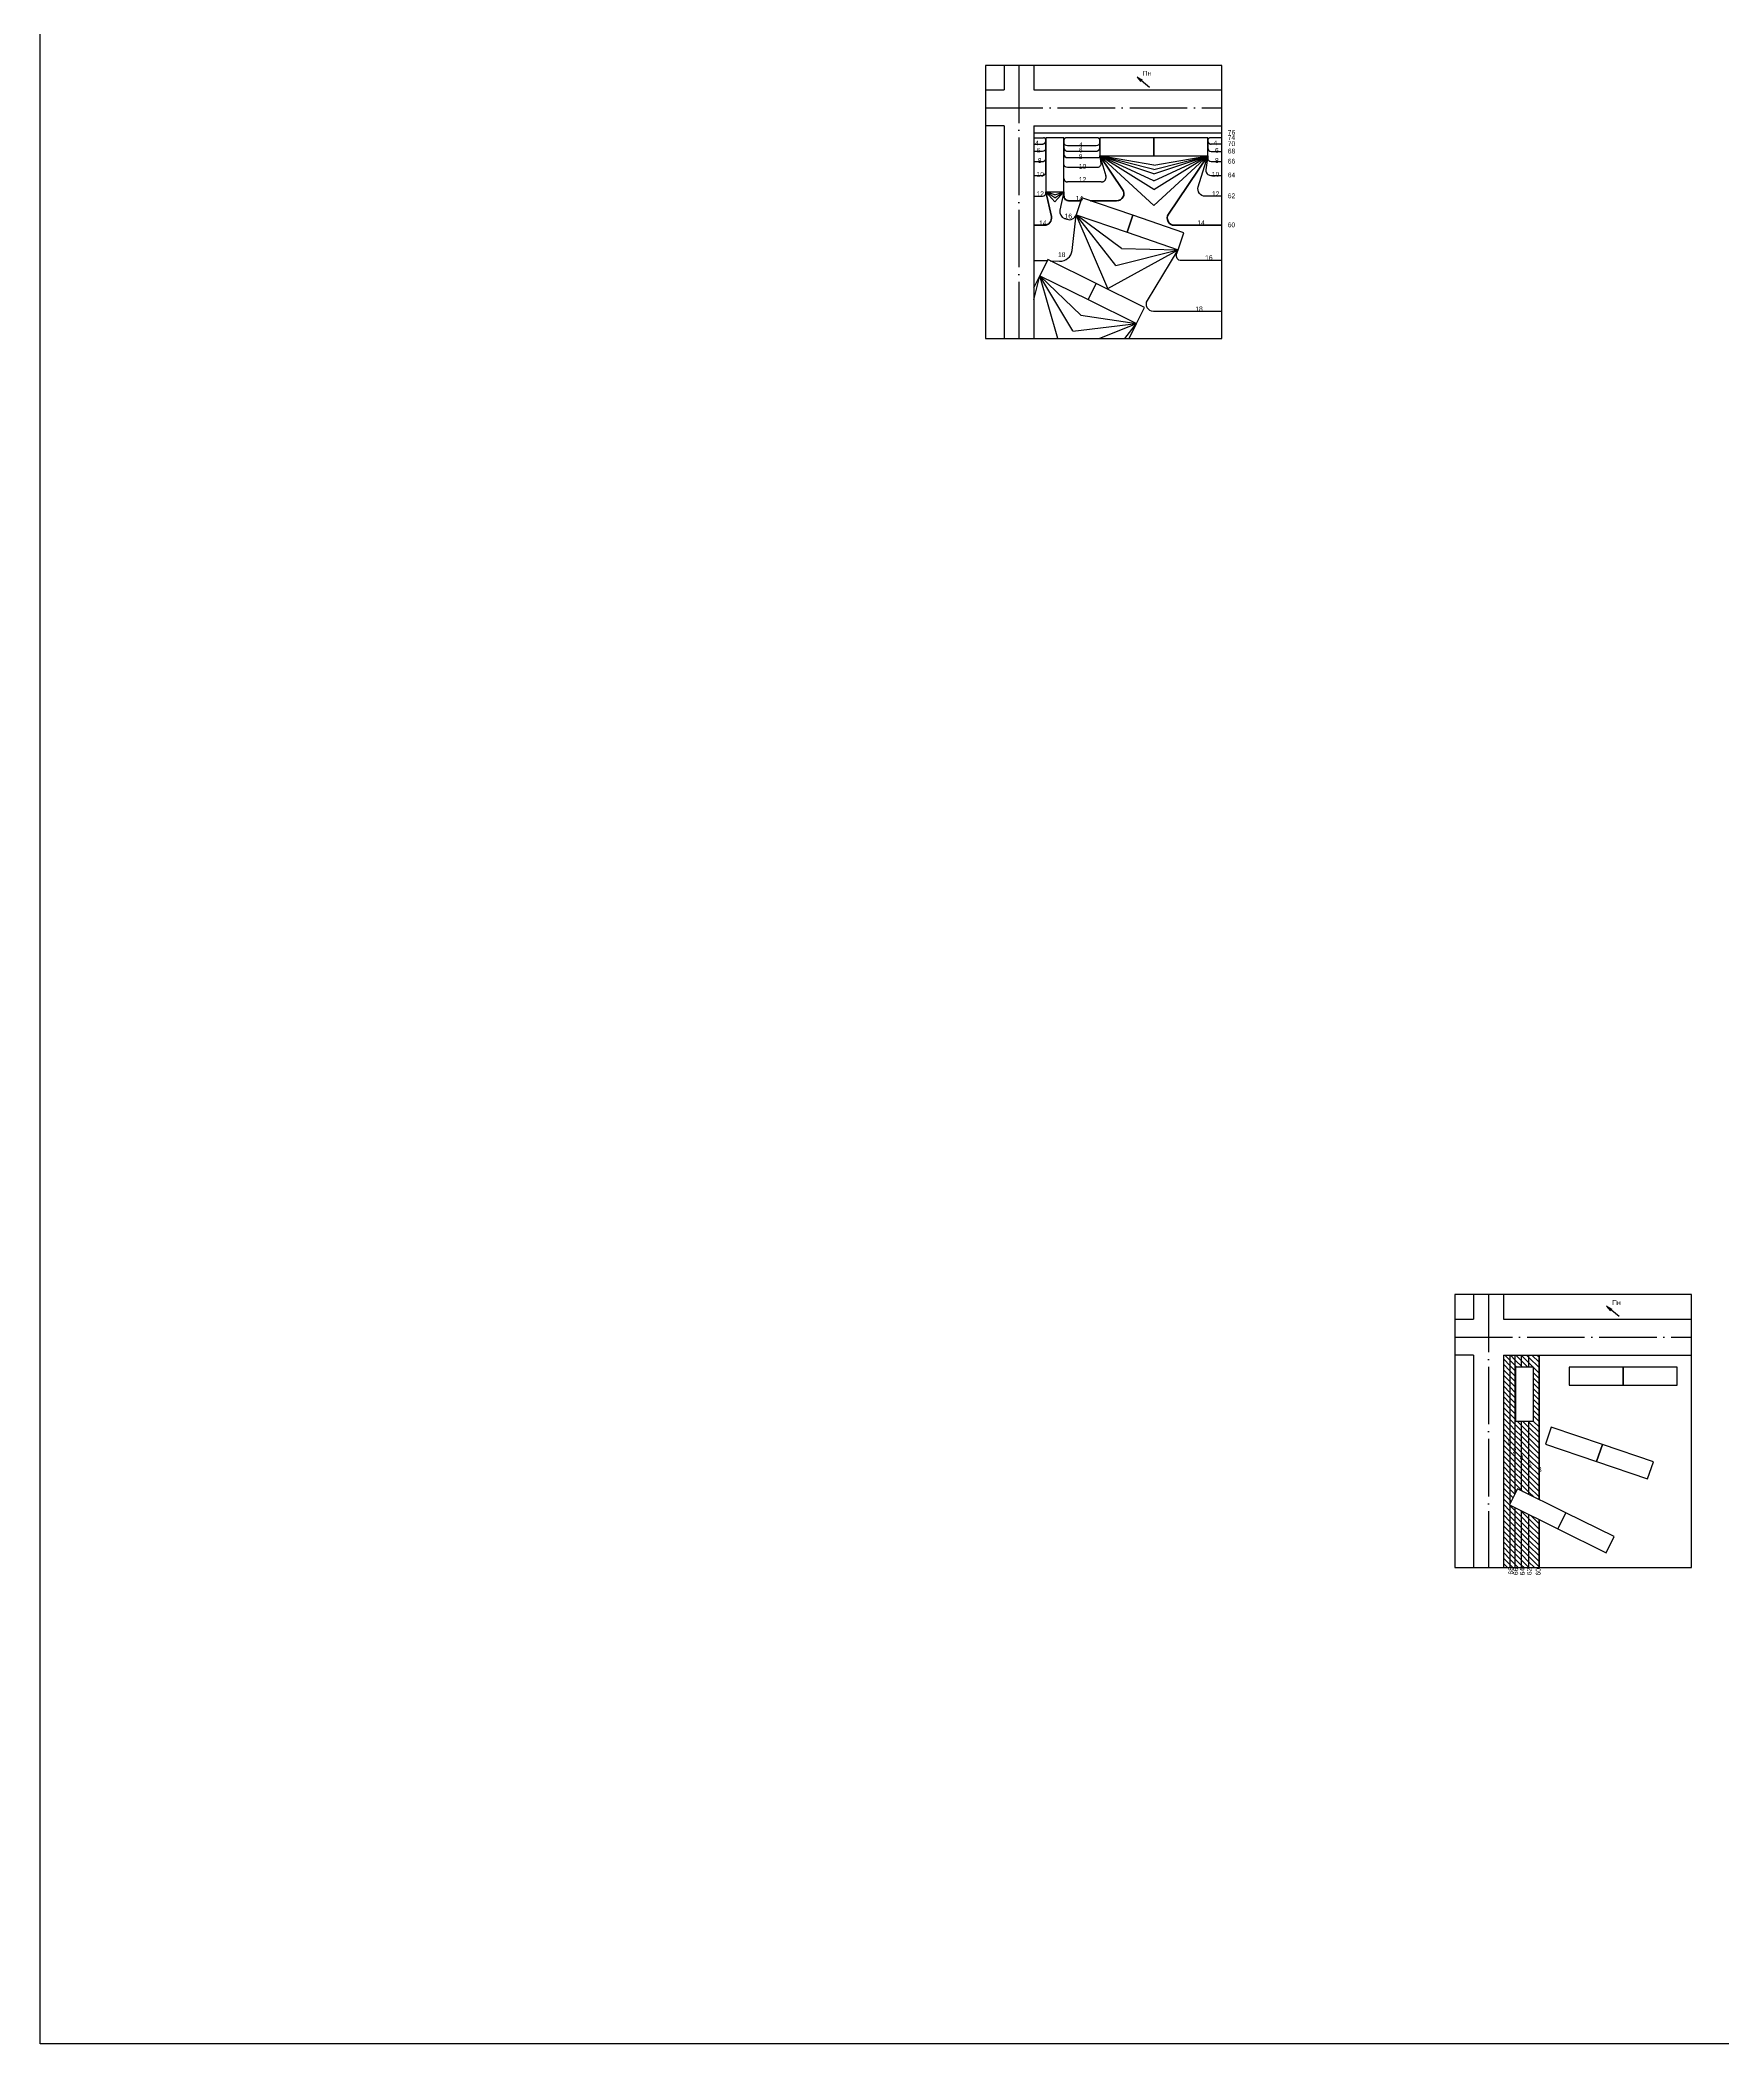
# Model space of a CAD drawing. Header units: millimetres. Extents: x 3866 to 35600, y -8896 to 9491.
# Drawn here: x 10854 to 11556, y 2100 to 2936 of the extents above; entities that cross this region are included whole.
import ezdxf

# ---------------------------------------------------------------- set-up
doc = ezdxf.new("R2010")
doc.units = ezdxf.units.MM
doc.linetypes.add('ACAD_ISO04W100', pattern=[30, 24, -3, 0, -3])
doc.layers.add('0000000000', color=7, linetype='Continuous', plot=False)
for name, color, linetype in [('будівлі', 7, 'Continuous'), ('ВДМ', 7, 'Continuous'), ('шум1', 243, 'Continuous'), ('шум2', 130, 'Continuous'), ('шум3', 90, 'Continuous')]:
    doc.layers.add(name, color=color, linetype=linetype)
doc.styles.get("Standard").update_dxf_attribs({"font": 'arial.ttf'})

msp = doc.modelspace()

# ---------------------------------------------------------------- hatches: boundary and pattern name
at = {"layer": 'шум1'}
h = msp.add_hatch(dxfattribs=at)
h.set_pattern_fill('ANSI31', color=256, scale=0.5, angle=90)
h.paths.add_polyline_path([(11464.2, 2298.548), (11467.063, 2298.548), (11467.063, 2324.504), (11466.7, 2324.684), (11467.063, 2325.42), (11467.063, 2387.184), (11464.2, 2387.184)])
h.paths.add_polyline_path([(11469.396, 2295.045), (11469.396, 2299.152), (11465.275, 2299.152), (11465.275, 2295.045)], flags=9)
h.paths.add_polyline_path([(11465.325, 2348.779), (11467.879, 2348.779), (11467.879, 2352.9), (11465.325, 2352.9)], flags=9)
h = msp.add_hatch(dxfattribs=at)
h.set_pattern_fill('ANSI31', color=256, scale=0.5, angle=90)
h.paths.add_polyline_path([(11469.172, 2387.184), (11467.063, 2387.184), (11467.063, 2325.42), (11469.172, 2329.688)])
h.paths.add_polyline_path([(11465.325, 2348.779), (11467.879, 2348.779), (11467.879, 2352.9), (11465.325, 2352.9)], flags=9)
h.paths.add_polyline_path([(11467.467, 2345.173), (11470.021, 2345.173), (11470.021, 2349.295), (11467.467, 2349.295)], flags=9)
h = msp.add_hatch(dxfattribs=at)
h.set_pattern_fill('ANSI31', color=256, scale=0.5, angle=90)
h.paths.add_polyline_path([(11474.856, 2387.184), (11471.771, 2387.184), (11471.771, 2382.184), (11474.856, 2382.184)])
h.paths.add_polyline_path([(11471.771, 2387.184), (11469.172, 2387.184), (11469.172, 2382.184), (11471.771, 2382.184)])
h = msp.add_hatch(dxfattribs=at)
h.set_pattern_fill('ANSI31', color=256, scale=0.5, angle=90)
h.paths.add_polyline_path([(11477.974, 2337.372), (11480.528, 2337.372), (11480.528, 2341.494), (11477.974, 2341.494)], flags=9)
h.paths.add_polyline_path([(11473.795, 2339.281), (11476.349, 2339.281), (11476.349, 2343.403), (11473.795, 2343.403)], flags=9)
h.paths.add_polyline_path([(11476.7, 2382.184), (11476.7, 2359.684), (11474.856, 2359.684), (11474.856, 2329.02), (11479.062, 2326.941), (11479.062, 2387.184), (11474.856, 2387.184), (11474.856, 2382.184)])
h = msp.add_hatch(dxfattribs=at)
h.set_pattern_fill('ANSI31', color=256, scale=0.5, angle=90)
h.paths.add_polyline_path([(11471.771, 2359.684), (11469.172, 2359.684), (11469.172, 2329.688), (11470.022, 2331.408), (11471.771, 2330.543)])
h.paths.add_polyline_path([(11470.459, 2342.303), (11473.013, 2342.303), (11473.013, 2346.424), (11470.459, 2346.424)], flags=9)
h.paths.add_polyline_path([(11467.467, 2345.173), (11470.021, 2345.173), (11470.021, 2349.295), (11467.467, 2349.295)], flags=9)
h = msp.add_hatch(dxfattribs=at)
h.set_pattern_fill('ANSI31', color=256, scale=0.5, angle=90)
h.paths.add_polyline_path([(11474.856, 2359.684), (11471.771, 2359.684), (11471.771, 2330.543), (11474.856, 2329.02)])
h.paths.add_polyline_path([(11470.459, 2342.303), (11473.013, 2342.303), (11473.013, 2346.424), (11470.459, 2346.424)], flags=9)
h.paths.add_polyline_path([(11473.795, 2339.281), (11476.349, 2339.281), (11476.349, 2343.403), (11473.795, 2343.403)], flags=9)
h = msp.add_hatch(dxfattribs=at)
h.set_pattern_fill('ANSI31', color=256, scale=0.5, angle=90)
h.paths.add_polyline_path([(11467.063, 2298.548), (11469.172, 2298.548), (11469.172, 2323.462), (11467.063, 2324.504)])
h.paths.add_polyline_path([(11471.445, 2294.811), (11471.445, 2298.918), (11467.323, 2298.918), (11467.323, 2294.811)], flags=9)
h = msp.add_hatch(dxfattribs=at)
h.set_pattern_fill('ANSI31', color=256, scale=0.5, angle=90)
h.paths.add_polyline_path([(11471.771, 2322.178), (11469.172, 2323.462), (11469.172, 2298.548), (11471.771, 2298.548)])
h.paths.add_polyline_path([(11471.445, 2294.811), (11471.445, 2298.918), (11467.323, 2298.918), (11467.323, 2294.811)], flags=9)
h = msp.add_hatch(dxfattribs=at)
h.set_pattern_fill('ANSI31', color=256, scale=0.5, angle=90)
h.paths.add_polyline_path([(11471.771, 2298.548), (11474.856, 2298.548), (11474.856, 2320.654), (11471.771, 2322.178)])
h.paths.add_polyline_path([(11474.227, 2294.689), (11474.227, 2298.797), (11470.106, 2298.797), (11470.106, 2294.689)], flags=9)
h = msp.add_hatch(dxfattribs=at)
h.set_pattern_fill('ANSI31', color=256, scale=0.5, angle=90)
h.paths.add_polyline_path([(11479.062, 2318.576), (11474.856, 2320.654), (11474.856, 2298.548), (11479.062, 2298.548)])
h.paths.add_polyline_path([(11477.125, 2294.785), (11477.125, 2298.893), (11473.004, 2298.893), (11473.004, 2294.785)], flags=9)

# ---------------------------------------------------------------- linework, layer by layer
msp.add_lwpolyline([(11443.957, 2298.548), (11542.628, 2298.548), (11542.628, 2412.41), (11443.957, 2412.41), (11443.957, 2298.548)])
at = {"layer": '0000000000'}
msp.add_lwpolyline([(11248.095, 2811.331), (11346.766, 2811.331), (11346.766, 2925.193), (11248.095, 2925.193), (11248.095, 2811.331)], dxfattribs=at)
at = {"layer": 'будівлі'}
for points in [[(11273.337, 2894.967), (11273.337, 2872.467), (11280.837, 2872.467), (11280.837, 2894.967), (11273.337, 2894.967)], [(11318.337, 2894.967), (11295.837, 2894.967), (11295.837, 2887.467), (11318.337, 2887.467), (11318.337, 2894.967)], [(11340.837, 2894.967), (11318.337, 2894.967), (11318.337, 2887.467), (11340.837, 2887.467), (11340.837, 2894.967)], [(11309.632, 2862.701), (11288.337, 2869.967), (11285.915, 2862.869), (11307.21, 2855.603), (11309.632, 2862.701)], [(11330.927, 2855.436), (11309.632, 2862.701), (11307.21, 2855.603), (11328.505, 2848.338), (11330.927, 2855.436)], [(11294.332, 2834.225), (11274.159, 2844.191), (11270.837, 2837.467), (11291.01, 2827.501), (11294.332, 2834.225)], [(11314.504, 2824.258), (11294.332, 2834.225), (11291.01, 2827.501), (11311.182, 2817.534), (11314.504, 2824.258)], [(11469.2, 2382.184), (11469.2, 2359.684), (11476.7, 2359.684), (11476.7, 2382.184), (11469.2, 2382.184)], [(11514.2, 2382.184), (11491.7, 2382.184), (11491.7, 2374.684), (11514.2, 2374.684), (11514.2, 2382.184)], [(11536.7, 2382.184), (11514.2, 2382.184), (11514.2, 2374.684), (11536.7, 2374.684), (11536.7, 2382.184)], [(11505.494, 2349.918), (11484.2, 2357.184), (11481.778, 2350.086), (11503.072, 2342.82), (11505.494, 2349.918)], [(11526.789, 2342.653), (11505.494, 2349.918), (11503.072, 2342.82), (11524.367, 2335.555), (11526.789, 2342.653)], [(11490.194, 2321.441), (11470.022, 2331.408), (11466.7, 2324.684), (11486.872, 2314.717), (11490.194, 2321.441)], [(11510.366, 2311.475), (11490.194, 2321.441), (11486.872, 2314.717), (11507.044, 2304.751), (11510.366, 2311.475)]]:
    msp.add_lwpolyline(points, dxfattribs=at)
at = {"layer": 'ВДМ'}
for points in [[(11255.837, 2925.193), (11255.837, 2914.967)], [(11268.337, 2925.193), (11268.337, 2914.967)], [(11316.592, 2916.072), (11311.332, 2920.363)], [(11311.332, 2920.363), (11312.96, 2918.443)], [(11311.332, 2920.363), (11313.541, 2919.154)], [(11248.095, 2914.967), (11255.837, 2914.967)], [(11268.337, 2914.967), (11346.766, 2914.967)], [(11255.837, 2899.967), (11248.095, 2899.967)], [(11255.837, 2899.967), (11255.837, 2811.331)], [(11268.337, 2899.967), (11346.766, 2899.967)], [(11268.337, 2899.967), (11268.337, 2811.331)], [(11451.7, 2412.41), (11451.7, 2402.184)], [(11464.2, 2412.41), (11464.2, 2402.184)], [(11512.454, 2403.289), (11507.195, 2407.58)], [(11507.195, 2407.58), (11508.822, 2405.66)], [(11507.195, 2407.58), (11509.403, 2406.371)], [(11443.957, 2402.184), (11451.7, 2402.184)], [(11464.2, 2402.184), (11542.628, 2402.184)], [(11451.7, 2387.184), (11443.957, 2387.184)], [(11451.7, 2387.184), (11451.7, 2298.548)], [(11464.2, 2387.184), (11542.628, 2387.184)], [(11464.2, 2387.184), (11464.2, 2298.548)]]:
    msp.add_lwpolyline(points, dxfattribs=at)
at = {"layer": 'ВДМ', "linetype": 'ACAD_ISO04W100'}
for points in [[(11262.087, 2925.193), (11262.087, 2811.331)], [(11248.095, 2907.467), (11346.766, 2907.467)], [(11457.95, 2412.41), (11457.95, 2298.548)], [(11443.957, 2394.684), (11542.628, 2394.684)]]:
    msp.add_lwpolyline(points, dxfattribs=at)
at = {"layer": 'шум1'}
msp.add_lwpolyline([(10853.65, 4440.229), (14267.172, 4440.229), (14267.172, 2099.83), (10853.65, 2099.83)], close=True, dxfattribs=at)
at = {"layer": 'шум1', "color": 215, "true_color": 0xa953a0}
for points in [[(11268.337, 2897.103), (11346.766, 2897.103)], [(11268.337, 2843.801), (11273.967, 2843.801)]]:
    msp.add_lwpolyline(points, dxfattribs=at)
at = {"layer": 'шум1', "linetype": 'ACAD_ISO04W100'}
for points in [[(11268.337, 2895.022), (11272.337, 2895.022, -0.4142136), (11273.337, 2894.022), (11273.337, 2893.122)], [(11268.337, 2892.423), (11271.837, 2892.423, 0.4142136), (11273.337, 2893.923), (11273.337, 2894.995)], [(11268.337, 2885.105), (11271.837, 2885.105, 0.4142136), (11273.337, 2886.605), (11273.337, 2894.967)], [(11295.837, 2891.638), (11295.837, 2893.995, 0.4142136), (11294.837, 2894.995), (11281.837, 2894.995, 0.4142136), (11280.837, 2893.995), (11280.837, 2892.861)], [(11280.837, 2892.963), (11280.837, 2890.959, 0.4142136), (11282.337, 2889.459), (11294.337, 2889.459, 0.4142136), (11295.837, 2890.959), (11295.837, 2894.967)], [(11346.766, 2894.995), (11341.837, 2894.995, 0.4142136), (11340.837, 2893.995), (11340.837, 2893.094)], [(11346.766, 2892.395), (11342.337, 2892.395, -0.4142136), (11340.837, 2893.895), (11340.837, 2894.967)], [(11268.337, 2879.338), (11271.837, 2879.338, 0.4142136), (11273.337, 2880.838), (11273.337, 2886.636)], [(11295.837, 2887.467), (11298.357, 2879.167, -0.5034249), (11296.443, 2876.586), (11282.337, 2876.586, -0.4142136), (11280.837, 2878.086), (11280.837, 2881.615)]]:
    msp.add_lwpolyline(points, format="xyb", dxfattribs=at)
at = {"layer": 'шум1', "color": 215, "true_color": 0xa953a0}
for points in [[(11273.337, 2894.995), (11273.337, 2890.839, -0.4142136), (11271.837, 2889.339), (11268.337, 2889.339)], [(11340.837, 2894.967), (11340.837, 2890.811, 0.4142136), (11342.337, 2889.311), (11346.766, 2889.311)], [(11340.837, 2887.467), (11340.084, 2881.592, 0.4520946), (11342.067, 2879.338), (11346.766, 2879.338)], [(11340.837, 2887.467), (11340.833, 2886.613, 0.4157748), (11342.333, 2885.105), (11346.766, 2885.105)], [(11268.337, 2870.631), (11271.837, 2870.631, 0.4142136), (11273.337, 2872.131), (11273.337, 2872.467)]]:
    msp.add_lwpolyline(points, format="xyb", dxfattribs=at)
at = {"layer": 'шум1', "linetype": 'ACAD_ISO04W100'}
msp.add_lwpolyline([(11295.837, 2891.638), (11295.837, 2894.967)], dxfattribs=at)
at = {"layer": 'шум1'}
for points in [[(11467.063, 2325.42), (11467.063, 2387.184)], [(11469.172, 2329.688), (11469.172, 2387.184)], [(11471.771, 2382.184), (11471.771, 2387.184)], [(11474.856, 2382.184), (11474.856, 2387.184)], [(11471.771, 2330.543), (11471.771, 2359.684)], [(11474.856, 2329.02), (11474.856, 2359.684)], [(11467.063, 2298.548), (11467.063, 2324.504)], [(11469.172, 2298.548), (11469.172, 2323.462)], [(11471.771, 2298.548), (11471.771, 2322.178)], [(11474.856, 2298.548), (11474.856, 2320.654)]]:
    msp.add_lwpolyline(points, dxfattribs=at)
at = {"layer": 'шум1', "lineweight": 60}
for points in [[(11479.062, 2326.941), (11479.062, 2387.184)], [(11479.062, 2298.548), (11479.062, 2318.576)]]:
    msp.add_lwpolyline(points, dxfattribs=at)
at = {"layer": 'шум2'}
for points in [[(11295.837, 2894.967), (11295.837, 2893.138, -0.4142136), (11294.337, 2891.638), (11282.337, 2891.638, -0.4142136), (11280.837, 2893.138), (11280.837, 2894.967)], [(11295.837, 2887.467), (11296.24, 2884.323, -0.4520946), (11294.753, 2882.632), (11282.337, 2882.632, -0.4142136), (11280.837, 2884.132), (11280.837, 2891.431)]]:
    msp.add_lwpolyline(points, format="xyb", dxfattribs=at)
at = {"layer": 'шум2', "lineweight": 60}
for points in [[(11295.837, 2887.467), (11305.322, 2873.438, -0.6012305), (11302.837, 2868.757), (11291.883, 2868.757)], [(11287.925, 2868.757), (11282.837, 2868.757, -0.4142136), (11280.837, 2870.757), (11280.837, 2872.467)]]:
    msp.add_lwpolyline(points, format="xyb", dxfattribs=at)
at = {"layer": 'шум3'}
for points in [[(11280.837, 2892.963), (11280.837, 2888.24, 0.4142136), (11282.337, 2886.74), (11295.337, 2886.74, 0.4142136), (11295.837, 2887.24), (11295.837, 2887.467)], [(11346.766, 2870.631), (11339.772, 2870.631, -0.5034249), (11336.902, 2874.503), (11340.837, 2887.467)], [(11280.837, 2872.467), (11279.166, 2864.836, 0.3814468), (11281.127, 2861.355), (11282.114, 2861.018, 0.4142136), (11285.922, 2862.888), (11285.915, 2862.869)], [(11275.054, 2843.749), (11279.017, 2843.559, 0.3952408), (11284.224, 2847.989), (11285.915, 2862.869)], [(11346.766, 2822.587), (11318.236, 2822.587, -0.5843215), (11315.67, 2827.141), (11328.505, 2848.338)], [(11346.766, 2843.801), (11329.753, 2843.801, -0.514145), (11327.86, 2846.447), (11328.505, 2848.338)]]:
    msp.add_lwpolyline(points, format="xyb", dxfattribs=at)
for points in [[(11318.337, 2866.733), (11295.837, 2887.467)], [(11318.286, 2873.486), (11295.837, 2887.467)], [(11318.337, 2877.011), (11295.837, 2887.467)], [(11318.337, 2879.957), (11295.837, 2887.467)], [(11318.337, 2881.741), (11295.837, 2887.467)], [(11318.337, 2883.6), (11295.837, 2887.462)], [(11318.286, 2873.486), (11340.837, 2887.467)], [(11318.337, 2866.733), (11340.837, 2887.467)], [(11318.337, 2877.011), (11340.837, 2887.467)], [(11318.337, 2879.957), (11340.837, 2887.467)], [(11318.337, 2881.741), (11340.837, 2887.467)], [(11318.337, 2883.6), (11340.837, 2887.462)], [(11277.087, 2868.325), (11273.337, 2872.467)], [(11277.087, 2870.037), (11273.337, 2872.467)], [(11277.087, 2871.274), (11273.337, 2872.467)], [(11277.087, 2868.325), (11280.837, 2872.467)], [(11277.087, 2870.037), (11280.837, 2872.467)], [(11277.087, 2871.274), (11280.837, 2872.467)], [(11299.186, 2832.085), (11285.915, 2862.869)], [(11302.502, 2841.804), (11285.915, 2862.869)], [(11304.899, 2848.829), (11285.915, 2862.869)], [(11299.186, 2832.085), (11328.505, 2848.338)], [(11302.502, 2841.804), (11328.505, 2848.338)], [(11304.899, 2848.829), (11328.505, 2848.338)], [(11268.337, 2832.412), (11270.837, 2837.467)], [(11268.337, 2827.411), (11270.837, 2837.467)], [(11278.254, 2811.331), (11270.837, 2837.467)], [(11284.541, 2814.423), (11270.837, 2837.467)], [(11287.832, 2821.075), (11270.837, 2837.467)], [(11284.553, 2814.417), (11311.182, 2817.534)], [(11287.837, 2821.073), (11311.182, 2817.534)], [(11295.494, 2811.331), (11311.182, 2817.534)], [(11306.226, 2811.331), (11311.182, 2817.534)], [(11308.121, 2811.331), (11311.182, 2817.534)]]:
    msp.add_lwpolyline(points, dxfattribs=at)
at = {"layer": 'шум3', "lineweight": 60}
for points in [[(11346.766, 2858.521), (11326.917, 2858.521, -0.6012305), (11324.431, 2863.201), (11340.837, 2887.467)], [(11268.337, 2858.521), (11272.658, 2858.521, 0.478722), (11275.589, 2862.161), (11273.337, 2872.467)]]:
    msp.add_lwpolyline(points, format="xyb", dxfattribs=at)

# ---------------------------------------------------------------- texts
at = {"layer": 'ВДМ', "char_height": 2, "attachment_point": 1}
for s, width, insert in [('Пн', 4.32334, (11313.734, 2922.92)), ('4', 4.32334, (11268.81, 2893.865)), ('4', 4.32334, (11287.06, 2893.081)), ('4', 4.32334, (11343.274, 2893.837)), ('76', 4.32334, (11349.203, 2898.274)), ('74', 4.32334, (11349.203, 2896.166)), ('70', 4.32334, (11349.203, 2893.566)), ('6', 4.32334, (11269.402, 2890.781)), ('8', 4.32334, (11269.946, 2886.547)), ('8', 4.32334, (11287.06, 2888.182)), ('6', 4.32334, (11287.06, 2890.901)), ('10', 4.32334, (11287.06, 2884.075)), ('8', 4.32334, (11343.864, 2886.547)), ('6', 4.32334, (11343.866, 2890.781)), ('68', 4.32334, (11349.203, 2890.482)), ('66', 4.32334, (11349.203, 2886.276)), ('10', 4.32334, (11269.402, 2880.78)), ('12', 4.32334, (11287.06, 2878.628)), ('10', 4.32334, (11342.554, 2880.78)), ('64', 4.32334, (11349.203, 2880.509)), ('12', 4.32334, (11269.402, 2872.674)), ('14', 4.32334, (11285.707, 2870.8)), ('12', 4.32334, (11342.583, 2872.674)), ('62', 4.32334, (11349.203, 2871.802)), ('14', 4.32334, (11270.498, 2860.529)), ('16', 4.32334, (11281.127, 2863.363)), ('14', 4.32334, (11336.465, 2860.563)), ('60', 4.32334, (11349.203, 2859.692)), ('18', 4.32334, (11278.348, 2847.267)), ('16', 4.32334, (11339.775, 2845.978)), ('18', 4.32334, (11335.668, 2824.629)), ('Пн', 4.32334, (11509.596, 2410.136)), ('0', 2.18469, (11465.941, 2351.879)), ('2', 2.18469, (11468.049, 2348.274)), ('4', 2.18469, (11470.995, 2345.395)), ('6', 2, (11474.4, 2342.381)), ('8', 2.00802, (11478.588, 2340.473))]:
    msp.add_mtext_dynamic_manual_height_columns(s, width=width, gutter_width=12.5, heights=[0], dxfattribs=dict(at, insert=insert))
at = {"layer": 'ВДМ', "char_height": 2, "attachment_point": 1, "rotation": 90}
for s, insert in [('68', (11466.296, 2295.65)), ('66', (11468.344, 2295.416)), ('64', (11471.127, 2295.295)), ('62', (11474.025, 2295.39)), ('60', (11477.704, 2295.239))]:
    msp.add_mtext_dynamic_manual_height_columns(s, width=4.32334, gutter_width=12.5, heights=[0], dxfattribs=dict(at, insert=insert))

doc.saveas('drawing.dxf')
